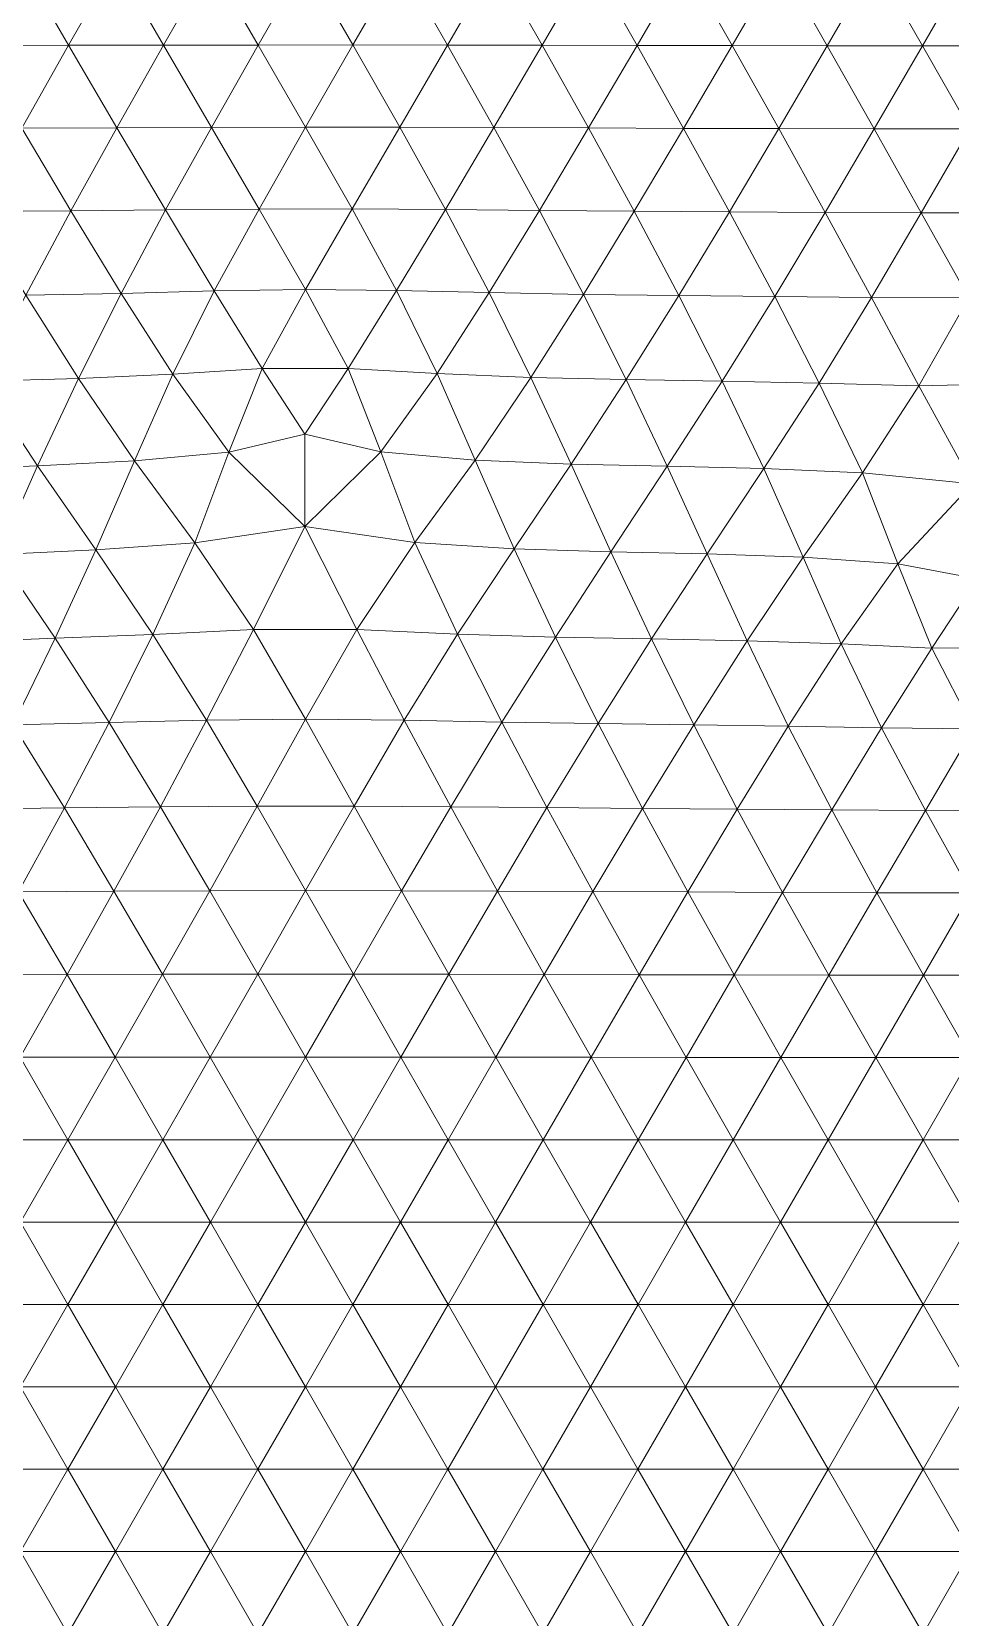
# Model space of a CAD drawing. Extents: x 1.2 to 53.9, y -43.5 to 3.2.
# Drawn here: x 35.733 to 37.667, y -29.338 to -26.002 of the extents above; entities that cross this region are included whole.
import ezdxf

# ---------------------------------------------------------------- set-up
doc = ezdxf.new("R2010")
doc.units = 0
doc.header["$MEASUREMENT"] = 0
doc.layers.add('layer', color=7, linetype='Continuous')

msp = doc.modelspace()

# ---------------------------------------------------------------- linework, layer by layer
at = {"layer": 'layer', "color": 47, "lineweight": 9}
for points in [[(35.8104, -26.0309), (35.7096, -25.8574), (35.61, -26.031)], [(35.9097, -25.8574), (35.7096, -25.8574), (35.8104, -26.0309)], [(36.0103, -26.0306), (35.9097, -25.8574), (35.8104, -26.0309)], [(36.1095, -25.8572), (35.9097, -25.8574), (36.0103, -26.0306)], [(36.2097, -26.0303), (36.1095, -25.8572), (36.0103, -26.0306)], [(36.3092, -25.8571), (36.1095, -25.8572), (36.2097, -26.0303)], [(36.4088, -26.0302), (36.3092, -25.8571), (36.2097, -26.0303)], [(36.5088, -25.8571), (36.3092, -25.8571), (36.4088, -26.0302)], [(36.608, -26.0303), (36.5088, -25.8571), (36.4088, -26.0302)], [(36.7084, -25.8572), (36.5088, -25.8571), (36.608, -26.0303)], [(36.8074, -26.0307), (36.7084, -25.8572), (36.608, -26.0303)], [(36.9082, -25.8574), (36.7084, -25.8572), (36.8074, -26.0307)], [(37.0071, -26.0311), (36.9082, -25.8574), (36.8074, -26.0307)], [(37.1081, -25.8576), (36.9082, -25.8574), (37.0071, -26.0311)], [(37.2071, -26.0315), (37.1081, -25.8576), (37.0071, -26.0311)], [(37.3082, -25.8578), (37.1081, -25.8576), (37.2071, -26.0315)], [(37.4074, -26.0318), (37.3082, -25.8578), (37.2071, -26.0315)], [(37.5083, -25.8579), (37.3082, -25.8578), (37.4074, -26.0318)], [(37.6079, -26.032), (37.5083, -25.8579), (37.4074, -26.0318)], [(37.7086, -25.858), (37.5083, -25.8579), (37.6079, -26.032)], [(37.8085, -26.0321), (37.7086, -25.858), (37.6079, -26.032)], [(35.8104, -26.0309), (35.61, -26.031), (35.7117, -26.2051)], [(35.9119, -26.2044), (35.8104, -26.0309), (35.7117, -26.2051)], [(36.0103, -26.0306), (35.8104, -26.0309), (35.9119, -26.2044)], [(36.111, -26.2035), (36.0103, -26.0306), (35.9119, -26.2044)], [(36.2097, -26.0303), (36.0103, -26.0306), (36.111, -26.2035)], [(36.3093, -26.203), (36.2097, -26.0303), (36.111, -26.2035)], [(36.4088, -26.0302), (36.2097, -26.0303), (36.3093, -26.203)], [(36.5074, -26.2032), (36.4088, -26.0302), (36.3093, -26.203)], [(36.608, -26.0303), (36.4088, -26.0302), (36.5074, -26.2032)], [(36.7059, -26.2039), (36.608, -26.0303), (36.5074, -26.2032)], [(36.8074, -26.0307), (36.608, -26.0303), (36.7059, -26.2039)], [(36.9052, -26.2048), (36.8074, -26.0307), (36.7059, -26.2039)], [(37.0071, -26.0311), (36.8074, -26.0307), (36.9052, -26.2048)], [(37.1051, -26.2056), (37.0071, -26.0311), (36.9052, -26.2048)], [(37.2071, -26.0315), (37.0071, -26.0311), (37.1051, -26.2056)], [(37.3055, -26.2062), (37.2071, -26.0315), (37.1051, -26.2056)], [(37.4074, -26.0318), (37.2071, -26.0315), (37.3055, -26.2062)], [(37.5064, -26.2067), (37.4074, -26.0318), (37.3055, -26.2062)], [(37.6079, -26.032), (37.4074, -26.0318), (37.5064, -26.2067)], [(37.7076, -26.2069), (37.6079, -26.032), (37.5064, -26.2067)], [(37.8085, -26.0321), (37.6079, -26.032), (37.7076, -26.2069)], [(35.815, -26.3793), (35.7117, -26.2051), (35.6138, -26.3804)], [(35.9119, -26.2044), (35.7117, -26.2051), (35.815, -26.3793)], [(36.0142, -26.3773), (35.9119, -26.2044), (35.815, -26.3793)], [(36.111, -26.2035), (35.9119, -26.2044), (36.0142, -26.3773)], [(36.2113, -26.3754), (36.111, -26.2035), (36.0142, -26.3773)], [(36.3093, -26.203), (36.111, -26.2035), (36.2113, -26.3754)], [(36.4072, -26.3751), (36.3093, -26.203), (36.2113, -26.3754)], [(36.5074, -26.2032), (36.3093, -26.203), (36.4072, -26.3751)], [(36.6037, -26.3765), (36.5074, -26.2032), (36.4072, -26.3751)], [(36.7059, -26.2039), (36.5074, -26.2032), (36.6037, -26.3765)], [(36.8017, -26.3784), (36.7059, -26.2039), (36.6037, -26.3765)], [(36.9052, -26.2048), (36.7059, -26.2039), (36.8017, -26.3784)], [(37.0012, -26.38), (36.9052, -26.2048), (36.8017, -26.3784)], [(37.1051, -26.2056), (36.9052, -26.2048), (37.0012, -26.38)], [(37.2018, -26.3814), (37.1051, -26.2056), (37.0012, -26.38)], [(37.3055, -26.2062), (37.1051, -26.2056), (37.2018, -26.3814)], [(37.4033, -26.3825), (37.3055, -26.2062), (37.2018, -26.3814)], [(37.5064, -26.2067), (37.3055, -26.2062), (37.4033, -26.3825)], [(37.6055, -26.3832), (37.5064, -26.2067), (37.4033, -26.3825)], [(37.7076, -26.2069), (37.5064, -26.2067), (37.6055, -26.3832)], [(37.8078, -26.3833), (37.7076, -26.2069), (37.6055, -26.3832)], [(35.815, -26.3793), (35.6138, -26.3804), (35.7202, -26.5565)], [(35.9208, -26.5528), (35.815, -26.3793), (35.7202, -26.5565)], [(36.0142, -26.3773), (35.815, -26.3793), (35.9208, -26.5528)], [(36.117, -26.5477), (36.0142, -26.3773), (35.9208, -26.5528)], [(36.2113, -26.3754), (36.0142, -26.3773), (36.117, -26.5477)], [(36.309, -26.5449), (36.2113, -26.3754), (36.117, -26.5477)], [(36.4072, -26.3751), (36.2113, -26.3754), (36.309, -26.5449)], [(36.5007, -26.5469), (36.4072, -26.3751), (36.309, -26.5449)], [(36.6037, -26.3765), (36.4072, -26.3751), (36.5007, -26.5469)], [(36.6959, -26.5513), (36.6037, -26.3765), (36.5007, -26.5469)], [(36.8017, -26.3784), (36.6037, -26.3765), (36.6959, -26.5513)], [(36.8945, -26.5549), (36.8017, -26.3784), (36.6959, -26.5513)], [(37.0012, -26.38), (36.8017, -26.3784), (36.8945, -26.5549)], [(37.0949, -26.5574), (37.0012, -26.38), (36.8945, -26.5549)], [(37.2018, -26.3814), (37.0012, -26.38), (37.0949, -26.5574)], [(37.2969, -26.5596), (37.2018, -26.3814), (37.0949, -26.5574)], [(37.4033, -26.3825), (37.2018, -26.3814), (37.2969, -26.5596)], [(37.5008, -26.5618), (37.4033, -26.3825), (37.2969, -26.5596)], [(37.6055, -26.3832), (37.4033, -26.3825), (37.5008, -26.5618)], [(37.7055, -26.5622), (37.6055, -26.3832), (37.5008, -26.5618)], [(37.8078, -26.3833), (37.6055, -26.3832), (37.7055, -26.5622)], [(35.9208, -26.5528), (35.7202, -26.5565), (35.8314, -26.7319)], [(36.03, -26.7231), (35.9208, -26.5528), (35.8314, -26.7319)], [(36.117, -26.5477), (35.9208, -26.5528), (36.03, -26.7231)], [(36.2182, -26.7112), (36.117, -26.5477), (36.03, -26.7231)], [(36.309, -26.5449), (36.117, -26.5477), (36.2182, -26.7112)], [(36.3987, -26.7107), (36.309, -26.5449), (36.2182, -26.7112)], [(36.5007, -26.5469), (36.309, -26.5449), (36.3987, -26.7107)], [(36.5863, -26.7218), (36.5007, -26.5469), (36.3987, -26.7107)], [(36.6959, -26.5513), (36.5007, -26.5469), (36.5863, -26.7218)], [(36.7836, -26.7297), (36.6959, -26.5513), (36.5863, -26.7218)], [(36.8945, -26.5549), (36.6959, -26.5513), (36.7836, -26.7297)], [(36.984, -26.7344), (36.8945, -26.5549), (36.7836, -26.7297)], [(37.0949, -26.5574), (36.8945, -26.5549), (36.984, -26.7344)], [(35.8314, -26.7319), (35.7202, -26.5565), (35.6275, -26.7374)], [(37.186, -26.7378), (37.0949, -26.5574), (36.984, -26.7344)], [(37.2969, -26.5596), (37.0949, -26.5574), (37.186, -26.7378)], [(37.3906, -26.742), (37.2969, -26.5596), (37.186, -26.7378)], [(37.5008, -26.5618), (37.2969, -26.5596), (37.3906, -26.742)], [(37.6004, -26.7475), (37.5008, -26.5618), (37.3906, -26.742)], [(37.7055, -26.5622), (37.5008, -26.5618), (37.6004, -26.7475)], [(37.8083, -26.7426), (37.7055, -26.5622), (37.6004, -26.7475)], [(36.2182, -26.7112), (36.03, -26.7231), (36.1475, -26.8867)], [(36.3078, -26.8493), (36.2182, -26.7112), (36.1475, -26.8867)], [(36.3987, -26.7107), (36.2182, -26.7112), (36.3078, -26.8493)], [(36.4681, -26.8861), (36.3987, -26.7107), (36.3078, -26.8493)], [(36.5863, -26.7218), (36.3987, -26.7107), (36.4681, -26.8861)], [(36.6665, -26.9038), (36.5863, -26.7218), (36.4681, -26.8861)], [(36.7836, -26.7297), (36.5863, -26.7218), (36.6665, -26.9038)], [(35.7453, -26.9156), (35.6275, -26.7374), (35.5368, -26.9241)], [(35.8314, -26.7319), (35.6275, -26.7374), (35.7453, -26.9156)], [(35.9489, -26.9054), (35.8314, -26.7319), (35.7453, -26.9156)], [(36.03, -26.7231), (35.8314, -26.7319), (35.9489, -26.9054)], [(36.1475, -26.8867), (36.03, -26.7231), (35.9489, -26.9054)], [(36.8685, -26.9121), (36.7836, -26.7297), (36.6665, -26.9038)], [(36.984, -26.7344), (36.7836, -26.7297), (36.8685, -26.9121)], [(37.0707, -26.9167), (36.984, -26.7344), (36.8685, -26.9121)], [(37.186, -26.7378), (36.984, -26.7344), (37.0707, -26.9167)], [(37.2739, -26.9215), (37.186, -26.7378), (37.0707, -26.9167)], [(37.3906, -26.742), (37.186, -26.7378), (37.2739, -26.9215)], [(37.482, -26.9306), (37.3906, -26.742), (37.2739, -26.9215)], [(37.6004, -26.7475), (37.3906, -26.742), (37.482, -26.9306)], [(37.7131, -26.9537), (37.6004, -26.7475), (37.482, -26.9306)], [(37.8083, -26.7426), (37.6004, -26.7475), (37.7131, -26.9537)], [(36.3078, -26.8493), (36.1475, -26.8867), (36.3078, -27.0437)], [(36.4681, -26.8861), (36.3078, -26.8493), (36.3078, -27.0437)], [(36.1475, -26.8867), (35.9489, -26.9054), (36.0765, -27.0776)], [(36.0765, -27.0776), (36.3078, -27.0437), (36.1475, -26.8867)], [(36.3078, -27.0437), (36.5393, -27.077), (36.4681, -26.8861)], [(36.6665, -26.9038), (36.4681, -26.8861), (36.5393, -27.077)], [(35.7453, -26.9156), (35.5368, -26.9241), (35.6624, -27.1022)], [(35.6624, -27.1022), (35.8675, -27.0923), (35.7453, -26.9156)], [(35.9489, -26.9054), (35.7453, -26.9156), (35.8675, -27.0923)], [(35.8675, -27.0923), (36.0765, -27.0776), (35.9489, -26.9054)], [(36.5393, -27.077), (36.7483, -27.0902), (36.6665, -26.9038)], [(36.8685, -26.9121), (36.6665, -26.9038), (36.7483, -27.0902)], [(36.7483, -27.0902), (36.9522, -27.0965), (36.8685, -26.9121)], [(37.0707, -26.9167), (36.8685, -26.9121), (36.9522, -27.0965)], [(36.9522, -27.0965), (37.1546, -27.1011), (37.0707, -26.9167)], [(37.2739, -26.9215), (37.0707, -26.9167), (37.1546, -27.1011)], [(37.1546, -27.1011), (37.3566, -27.1078), (37.2739, -26.9215)], [(37.482, -26.9306), (37.2739, -26.9215), (37.3566, -27.1078)], [(37.3566, -27.1078), (37.5563, -27.1217), (37.482, -26.9306)], [(37.7131, -26.9537), (37.482, -26.9306), (37.5563, -27.1217)], [(37.5563, -27.1217), (37.724, -27.1532), (37.7131, -26.9537)], [(36.0765, -27.0776), (36.2, -27.26), (36.3078, -27.0437)], [(36.2, -27.26), (36.4169, -27.26), (36.3078, -27.0437)], [(36.3078, -27.0437), (36.4169, -27.26), (36.5393, -27.077)], [(35.8675, -27.0923), (35.9878, -27.2703), (36.0765, -27.0776)], [(35.9878, -27.2703), (36.2, -27.26), (36.0765, -27.0776)], [(36.4169, -27.26), (36.6294, -27.2696), (36.5393, -27.077)], [(36.5393, -27.077), (36.6294, -27.2696), (36.7483, -27.0902)], [(35.5804, -27.2868), (35.7822, -27.2786), (35.6624, -27.1022)], [(35.6624, -27.1022), (35.7822, -27.2786), (35.8675, -27.0923)], [(35.7822, -27.2786), (35.9878, -27.2703), (35.8675, -27.0923)], [(36.6294, -27.2696), (36.8352, -27.2759), (36.7483, -27.0902)], [(36.7483, -27.0902), (36.8352, -27.2759), (36.9522, -27.0965)], [(36.8352, -27.2759), (37.0378, -27.28), (36.9522, -27.0965)], [(36.9522, -27.0965), (37.0378, -27.28), (37.1546, -27.1011)], [(37.0378, -27.28), (37.2386, -27.2842), (37.1546, -27.1011)], [(37.1546, -27.1011), (37.2386, -27.2842), (37.3566, -27.1078)], [(37.2386, -27.2842), (37.4368, -27.2906), (37.3566, -27.1078)], [(37.3566, -27.1078), (37.4368, -27.2906), (37.5563, -27.1217)], [(37.4368, -27.2906), (37.6276, -27.2995), (37.5563, -27.1217)], [(37.5563, -27.1217), (37.6276, -27.2995), (37.724, -27.1532)], [(37.6276, -27.2995), (37.8147, -27.2974), (37.724, -27.1532)], [(35.5804, -27.2868), (35.6937, -27.4605), (35.7822, -27.2786)], [(35.6937, -27.4605), (35.8959, -27.4556), (35.7822, -27.2786)], [(35.7822, -27.2786), (35.8959, -27.4556), (35.9878, -27.2703)], [(35.8959, -27.4556), (36.1011, -27.451), (35.9878, -27.2703)], [(35.9878, -27.2703), (36.1011, -27.451), (36.2, -27.26)], [(36.1011, -27.451), (36.3091, -27.4488), (36.2, -27.26)], [(36.2, -27.26), (36.3091, -27.4488), (36.4169, -27.26)], [(36.3091, -27.4488), (36.5172, -27.451), (36.4169, -27.26)], [(36.4169, -27.26), (36.5172, -27.451), (36.6294, -27.2696)], [(36.5172, -27.451), (36.7227, -27.4549), (36.6294, -27.2696)], [(36.6294, -27.2696), (36.7227, -27.4549), (36.8352, -27.2759)], [(36.7227, -27.4549), (36.9254, -27.458), (36.8352, -27.2759)], [(36.8352, -27.2759), (36.9254, -27.458), (37.0378, -27.28)], [(36.9254, -27.458), (37.1263, -27.4606), (37.0378, -27.28)], [(37.0378, -27.28), (37.1263, -27.4606), (37.2386, -27.2842)], [(37.1263, -27.4606), (37.3254, -27.4637), (37.2386, -27.2842)], [(37.2386, -27.2842), (37.3254, -27.4637), (37.4368, -27.2906)], [(37.3254, -27.4637), (37.5219, -27.4673), (37.4368, -27.2906)], [(37.4368, -27.2906), (37.5219, -27.4673), (37.6276, -27.2995)], [(37.5219, -27.4673), (37.7157, -27.4691), (37.6276, -27.2995)], [(37.6276, -27.2995), (37.7157, -27.4691), (37.8147, -27.2974)], [(35.6937, -27.4605), (35.8016, -27.6355), (35.8959, -27.4556)], [(35.8016, -27.6355), (36.0037, -27.633), (35.8959, -27.4556)], [(35.8959, -27.4556), (36.0037, -27.633), (36.1011, -27.451)], [(36.0037, -27.633), (36.2073, -27.6315), (36.1011, -27.451)], [(36.1011, -27.451), (36.2073, -27.6315), (36.3091, -27.4488)], [(36.2073, -27.6315), (36.4116, -27.6315), (36.3091, -27.4488)], [(36.3091, -27.4488), (36.4116, -27.6315), (36.5172, -27.451)], [(36.4116, -27.6315), (36.6152, -27.633), (36.5172, -27.451)], [(36.5172, -27.451), (36.6152, -27.633), (36.7227, -27.4549)], [(36.6152, -27.633), (36.8175, -27.6348), (36.7227, -27.4549)], [(36.7227, -27.4549), (36.8175, -27.6348), (36.9254, -27.458)], [(35.6013, -27.6383), (35.8016, -27.6355), (35.6937, -27.4605)], [(36.8175, -27.6348), (37.0184, -27.6365), (36.9254, -27.458)], [(36.9254, -27.458), (37.0184, -27.6365), (37.1263, -27.4606)], [(37.0184, -27.6365), (37.2182, -27.638), (37.1263, -27.4606)], [(37.1263, -27.4606), (37.2182, -27.638), (37.3254, -27.4637)], [(37.2182, -27.638), (37.4168, -27.6397), (37.3254, -27.4637)], [(37.3254, -27.4637), (37.4168, -27.6397), (37.5219, -27.4673)], [(37.4168, -27.6397), (37.6141, -27.641), (37.5219, -27.4673)], [(37.5219, -27.4673), (37.6141, -27.641), (37.7157, -27.4691)], [(37.6141, -27.641), (37.8105, -27.6415), (37.7157, -27.4691)], [(35.6013, -27.6383), (35.7053, -27.812), (35.8016, -27.6355)], [(35.7053, -27.812), (35.9059, -27.8107), (35.8016, -27.6355)], [(35.8016, -27.6355), (35.9059, -27.8107), (36.0037, -27.633)], [(35.9059, -27.8107), (36.1075, -27.8097), (36.0037, -27.633)], [(36.0037, -27.633), (36.1075, -27.8097), (36.2073, -27.6315)], [(36.1075, -27.8097), (36.3095, -27.8094), (36.2073, -27.6315)], [(36.2073, -27.6315), (36.3095, -27.8094), (36.4116, -27.6315)], [(36.3095, -27.8094), (36.5115, -27.8098), (36.4116, -27.6315)], [(36.4116, -27.6315), (36.5115, -27.8098), (36.6152, -27.633)], [(36.5115, -27.8098), (36.713, -27.8107), (36.6152, -27.633)], [(36.6152, -27.633), (36.713, -27.8107), (36.8175, -27.6348)], [(36.713, -27.8107), (36.9138, -27.8116), (36.8175, -27.6348)], [(36.8175, -27.6348), (36.9138, -27.8116), (37.0184, -27.6365)], [(36.9138, -27.8116), (37.1139, -27.8124), (37.0184, -27.6365)], [(37.0184, -27.6365), (37.1139, -27.8124), (37.2182, -27.638)], [(37.1139, -27.8124), (37.3134, -27.8132), (37.2182, -27.638)], [(37.2182, -27.638), (37.3134, -27.8132), (37.4168, -27.6397)], [(37.3134, -27.8132), (37.5122, -27.814), (37.4168, -27.6397)], [(37.4168, -27.6397), (37.5122, -27.814), (37.6141, -27.641)], [(37.5122, -27.814), (37.7105, -27.8144), (37.6141, -27.641)], [(37.6141, -27.641), (37.7105, -27.8144), (37.8105, -27.6415)], [(35.6073, -27.9867), (35.8074, -27.986), (35.7053, -27.812)], [(35.7053, -27.812), (35.8074, -27.986), (35.9059, -27.8107)], [(35.8074, -27.986), (36.008, -27.9855), (35.9059, -27.8107)], [(35.9059, -27.8107), (36.008, -27.9855), (36.1075, -27.8097)], [(36.008, -27.9855), (36.2089, -27.9852), (36.1075, -27.8097)], [(36.1075, -27.8097), (36.2089, -27.9852), (36.3095, -27.8094)], [(36.2089, -27.9852), (36.4099, -27.9853), (36.3095, -27.8094)], [(36.3095, -27.8094), (36.4099, -27.9853), (36.5115, -27.8098)], [(36.4099, -27.9853), (36.6108, -27.9856), (36.5115, -27.8098)], [(36.5115, -27.8098), (36.6108, -27.9856), (36.713, -27.8107)], [(36.6108, -27.9856), (36.8113, -27.986), (36.713, -27.8107)], [(36.713, -27.8107), (36.8113, -27.986), (36.9138, -27.8116)], [(36.8113, -27.986), (37.0115, -27.9865), (36.9138, -27.8116)], [(36.9138, -27.8116), (37.0115, -27.9865), (37.1139, -27.8124)], [(37.0115, -27.9865), (37.2114, -27.9869), (37.1139, -27.8124)], [(37.1139, -27.8124), (37.2114, -27.9869), (37.3134, -27.8132)], [(37.2114, -27.9869), (37.4109, -27.9873), (37.3134, -27.8132)], [(37.3134, -27.8132), (37.4109, -27.9873), (37.5122, -27.814)], [(37.4109, -27.9873), (37.6101, -27.9875), (37.5122, -27.814)], [(37.5122, -27.814), (37.6101, -27.9875), (37.7105, -27.8144)], [(37.6101, -27.9875), (37.8092, -27.9876), (37.7105, -27.8144)], [(35.6073, -27.9867), (35.7083, -28.1602), (35.8074, -27.986)], [(35.7083, -28.1602), (35.9085, -28.1599), (35.8074, -27.986)], [(35.8074, -27.986), (35.9085, -28.1599), (36.008, -27.9855)], [(35.9085, -28.1599), (36.1088, -28.1598), (36.008, -27.9855)], [(36.008, -27.9855), (36.1088, -28.1598), (36.2089, -27.9852)], [(36.1088, -28.1598), (36.3093, -28.1597), (36.2089, -27.9852)], [(36.2089, -27.9852), (36.3093, -28.1597), (36.4099, -27.9853)], [(36.3093, -28.1597), (36.5098, -28.1598), (36.4099, -27.9853)], [(36.4099, -27.9853), (36.5098, -28.1598), (36.6108, -27.9856)], [(36.5098, -28.1598), (36.7101, -28.16), (36.6108, -27.9856)], [(36.6108, -27.9856), (36.7101, -28.16), (36.8113, -27.986)], [(36.7101, -28.16), (36.9102, -28.1602), (36.8113, -27.986)], [(36.8113, -27.986), (36.9102, -28.1602), (37.0115, -27.9865)], [(36.9102, -28.1602), (37.1102, -28.1604), (37.0115, -27.9865)], [(37.0115, -27.9865), (37.1102, -28.1604), (37.2114, -27.9869)], [(37.1102, -28.1604), (37.3101, -28.1606), (37.2114, -27.9869)], [(37.2114, -27.9869), (37.3101, -28.1606), (37.4109, -27.9873)], [(37.3101, -28.1606), (37.5097, -28.1608), (37.4109, -27.9873)], [(37.4109, -27.9873), (37.5097, -28.1608), (37.6101, -27.9875)], [(37.5097, -28.1608), (37.7093, -28.1609), (37.6101, -27.9875)], [(37.6101, -27.9875), (37.7093, -28.1609), (37.8092, -27.9876)], [(35.6087, -28.3338), (35.8088, -28.3337), (35.7083, -28.1602)], [(35.7083, -28.1602), (35.8088, -28.3337), (35.9085, -28.1599)], [(35.8088, -28.3337), (36.0089, -28.3336), (35.9085, -28.1599)], [(35.9085, -28.1599), (36.0089, -28.3336), (36.1088, -28.1598)], [(36.0089, -28.3336), (36.2091, -28.3336), (36.1088, -28.1598)], [(36.1088, -28.1598), (36.2091, -28.3336), (36.3093, -28.1597)], [(36.2091, -28.3336), (36.4093, -28.3336), (36.3093, -28.1597)], [(36.3093, -28.1597), (36.4093, -28.3336), (36.5098, -28.1598)], [(36.4093, -28.3336), (36.6095, -28.3337), (36.5098, -28.1598)], [(36.5098, -28.1598), (36.6095, -28.3337), (36.7101, -28.16)], [(36.6095, -28.3337), (36.8096, -28.3338), (36.7101, -28.16)], [(36.7101, -28.16), (36.8096, -28.3338), (36.9102, -28.1602)], [(36.8096, -28.3338), (37.0096, -28.3339), (36.9102, -28.1602)], [(36.9102, -28.1602), (37.0096, -28.3339), (37.1102, -28.1604)], [(37.0096, -28.3339), (37.2096, -28.334), (37.1102, -28.1604)], [(37.1102, -28.1604), (37.2096, -28.334), (37.3101, -28.1606)], [(37.2096, -28.334), (37.4094, -28.334), (37.3101, -28.1606)], [(37.3101, -28.1606), (37.4094, -28.334), (37.5097, -28.1608)], [(37.4094, -28.334), (37.6092, -28.3341), (37.5097, -28.1608)], [(37.5097, -28.1608), (37.6092, -28.3341), (37.7093, -28.1609)], [(37.6092, -28.3341), (37.809, -28.3341), (37.7093, -28.1609)], [(35.6087, -28.3338), (35.7089, -28.5072), (35.8088, -28.3337)], [(35.7089, -28.5072), (35.909, -28.5071), (35.8088, -28.3337)], [(35.8088, -28.3337), (35.909, -28.5071), (36.0089, -28.3336)], [(35.909, -28.5071), (36.1091, -28.5071), (36.0089, -28.3336)], [(36.0089, -28.3336), (36.1091, -28.5071), (36.2091, -28.3336)], [(36.1091, -28.5071), (36.3092, -28.5071), (36.2091, -28.3336)], [(36.2091, -28.3336), (36.3092, -28.5071), (36.4093, -28.3336)], [(36.3092, -28.5071), (36.5092, -28.5071), (36.4093, -28.3336)], [(36.4093, -28.3336), (36.5092, -28.5071), (36.6095, -28.3337)], [(36.5092, -28.5071), (36.7093, -28.5072), (36.6095, -28.3337)], [(36.6095, -28.3337), (36.7093, -28.5072), (36.8096, -28.3338)], [(36.7093, -28.5072), (36.9093, -28.5072), (36.8096, -28.3338)], [(36.8096, -28.3338), (36.9093, -28.5072), (37.0096, -28.3339)], [(36.9093, -28.5072), (37.1093, -28.5073), (37.0096, -28.3339)], [(37.0096, -28.3339), (37.1093, -28.5073), (37.2096, -28.334)], [(37.1093, -28.5073), (37.3093, -28.5073), (37.2096, -28.334)], [(37.2096, -28.334), (37.3093, -28.5073), (37.4094, -28.334)], [(37.3093, -28.5073), (37.5092, -28.5073), (37.4094, -28.334)], [(37.4094, -28.334), (37.5092, -28.5073), (37.6092, -28.3341)], [(37.5092, -28.5073), (37.7091, -28.5073), (37.6092, -28.3341)], [(37.6092, -28.3341), (37.7091, -28.5073), (37.809, -28.3341)], [(35.609, -28.6805), (35.809, -28.6805), (35.7089, -28.5072)], [(35.7089, -28.5072), (35.809, -28.6805), (35.909, -28.5071)], [(35.809, -28.6805), (36.009, -28.6805), (35.909, -28.5071)], [(35.909, -28.5071), (36.009, -28.6805), (36.1091, -28.5071)], [(36.009, -28.6805), (36.2091, -28.6805), (36.1091, -28.5071)], [(36.1091, -28.5071), (36.2091, -28.6805), (36.3092, -28.5071)], [(36.2091, -28.6805), (36.4091, -28.6805), (36.3092, -28.5071)], [(36.3092, -28.5071), (36.4091, -28.6805), (36.5092, -28.5071)], [(36.4091, -28.6805), (36.6092, -28.6805), (36.5092, -28.5071)], [(36.5092, -28.5071), (36.6092, -28.6805), (36.7093, -28.5072)], [(36.6092, -28.6805), (36.8092, -28.6805), (36.7093, -28.5072)], [(36.7093, -28.5072), (36.8092, -28.6805), (36.9093, -28.5072)], [(36.8092, -28.6805), (37.0092, -28.6805), (36.9093, -28.5072)], [(36.9093, -28.5072), (37.0092, -28.6805), (37.1093, -28.5073)], [(37.0092, -28.6805), (37.2092, -28.6805), (37.1093, -28.5073)], [(37.1093, -28.5073), (37.2092, -28.6805), (37.3093, -28.5073)], [(37.2092, -28.6805), (37.4091, -28.6806), (37.3093, -28.5073)], [(37.3093, -28.5073), (37.4091, -28.6806), (37.5092, -28.5073)], [(37.4091, -28.6806), (37.6091, -28.6806), (37.5092, -28.5073)], [(37.5092, -28.5073), (37.6091, -28.6806), (37.7091, -28.5073)], [(37.6091, -28.6806), (37.809, -28.6806), (37.7091, -28.5073)], [(35.609, -28.6805), (35.709, -28.8537), (35.809, -28.6805)], [(35.709, -28.8537), (35.9091, -28.8537), (35.809, -28.6805)], [(35.809, -28.6805), (35.9091, -28.8537), (36.009, -28.6805)], [(35.9091, -28.8537), (36.1091, -28.8537), (36.009, -28.6805)], [(36.009, -28.6805), (36.1091, -28.8537), (36.2091, -28.6805)], [(36.1091, -28.8537), (36.3091, -28.8537), (36.2091, -28.6805)], [(36.2091, -28.6805), (36.3091, -28.8537), (36.4091, -28.6805)], [(36.3091, -28.8537), (36.5091, -28.8537), (36.4091, -28.6805)], [(36.4091, -28.6805), (36.5091, -28.8537), (36.6092, -28.6805)], [(36.5091, -28.8537), (36.7091, -28.8537), (36.6092, -28.6805)], [(36.6092, -28.6805), (36.7091, -28.8537), (36.8092, -28.6805)], [(36.7091, -28.8537), (36.9091, -28.8538), (36.8092, -28.6805)], [(36.8092, -28.6805), (36.9091, -28.8538), (37.0092, -28.6805)], [(36.9091, -28.8538), (37.1091, -28.8538), (37.0092, -28.6805)], [(37.0092, -28.6805), (37.1091, -28.8538), (37.2092, -28.6805)], [(37.1091, -28.8538), (37.3091, -28.8538), (37.2092, -28.6805)], [(37.2092, -28.6805), (37.3091, -28.8538), (37.4091, -28.6806)], [(37.3091, -28.8538), (37.5091, -28.8538), (37.4091, -28.6806)], [(37.4091, -28.6806), (37.5091, -28.8538), (37.6091, -28.6806)], [(37.5091, -28.8538), (37.7091, -28.8538), (37.6091, -28.6806)], [(37.6091, -28.6806), (37.7091, -28.8538), (37.809, -28.6806)], [(35.6091, -29.027), (35.8091, -29.027), (35.709, -28.8537)], [(35.709, -28.8537), (35.8091, -29.027), (35.9091, -28.8537)], [(35.8091, -29.027), (36.0091, -29.027), (35.9091, -28.8537)], [(35.9091, -28.8537), (36.0091, -29.027), (36.1091, -28.8537)], [(36.0091, -29.027), (36.2091, -29.027), (36.1091, -28.8537)], [(36.1091, -28.8537), (36.2091, -29.027), (36.3091, -28.8537)], [(36.2091, -29.027), (36.4091, -29.027), (36.3091, -28.8537)], [(36.3091, -28.8537), (36.4091, -29.027), (36.5091, -28.8537)], [(36.4091, -29.027), (36.6091, -29.027), (36.5091, -28.8537)], [(36.5091, -28.8537), (36.6091, -29.027), (36.7091, -28.8537)], [(36.6091, -29.027), (36.8091, -29.027), (36.7091, -28.8537)], [(36.7091, -28.8537), (36.8091, -29.027), (36.9091, -28.8538)], [(36.8091, -29.027), (37.0091, -29.027), (36.9091, -28.8538)], [(36.9091, -28.8538), (37.0091, -29.027), (37.1091, -28.8538)], [(37.0091, -29.027), (37.2091, -29.027), (37.1091, -28.8538)], [(37.1091, -28.8538), (37.2091, -29.027), (37.3091, -28.8538)], [(37.2091, -29.027), (37.4091, -29.027), (37.3091, -28.8538)], [(37.3091, -28.8538), (37.4091, -29.027), (37.5091, -28.8538)], [(37.4091, -29.027), (37.6091, -29.027), (37.5091, -28.8538)], [(37.5091, -28.8538), (37.6091, -29.027), (37.7091, -28.8538)], [(37.6091, -29.027), (37.8091, -29.027), (37.7091, -28.8538)], [(35.6091, -29.027), (35.7091, -29.2002), (35.8091, -29.027)], [(35.7091, -29.2002), (35.9091, -29.2002), (35.8091, -29.027)], [(35.8091, -29.027), (35.9091, -29.2002), (36.0091, -29.027)], [(35.9091, -29.2002), (36.1091, -29.2002), (36.0091, -29.027)], [(36.0091, -29.027), (36.1091, -29.2002), (36.2091, -29.027)], [(36.1091, -29.2002), (36.3091, -29.2002), (36.2091, -29.027)], [(36.2091, -29.027), (36.3091, -29.2002), (36.4091, -29.027)], [(36.3091, -29.2002), (36.5091, -29.2002), (36.4091, -29.027)], [(36.4091, -29.027), (36.5091, -29.2002), (36.6091, -29.027)], [(36.5091, -29.2002), (36.7091, -29.2002), (36.6091, -29.027)], [(36.6091, -29.027), (36.7091, -29.2002), (36.8091, -29.027)], [(36.7091, -29.2002), (36.9091, -29.2002), (36.8091, -29.027)], [(36.8091, -29.027), (36.9091, -29.2002), (37.0091, -29.027)], [(36.9091, -29.2002), (37.1091, -29.2002), (37.0091, -29.027)], [(37.0091, -29.027), (37.1091, -29.2002), (37.2091, -29.027)], [(37.1091, -29.2002), (37.3091, -29.2002), (37.2091, -29.027)], [(37.2091, -29.027), (37.3091, -29.2002), (37.4091, -29.027)], [(37.3091, -29.2002), (37.5091, -29.2002), (37.4091, -29.027)], [(37.4091, -29.027), (37.5091, -29.2002), (37.6091, -29.027)], [(37.5091, -29.2002), (37.7091, -29.2002), (37.6091, -29.027)], [(37.6091, -29.027), (37.7091, -29.2002), (37.8091, -29.027)], [(35.6091, -29.3734), (35.8091, -29.3734), (35.7091, -29.2002)], [(35.7091, -29.2002), (35.8091, -29.3734), (35.9091, -29.2002)], [(35.8091, -29.3734), (36.0091, -29.3734), (35.9091, -29.2002)], [(35.9091, -29.2002), (36.0091, -29.3734), (36.1091, -29.2002)], [(36.0091, -29.3734), (36.2091, -29.3734), (36.1091, -29.2002)], [(36.1091, -29.2002), (36.2091, -29.3734), (36.3091, -29.2002)], [(36.2091, -29.3734), (36.4091, -29.3734), (36.3091, -29.2002)], [(36.3091, -29.2002), (36.4091, -29.3734), (36.5091, -29.2002)], [(36.4091, -29.3734), (36.6091, -29.3734), (36.5091, -29.2002)], [(36.5091, -29.2002), (36.6091, -29.3734), (36.7091, -29.2002)], [(36.6091, -29.3734), (36.8091, -29.3734), (36.7091, -29.2002)], [(36.7091, -29.2002), (36.8091, -29.3734), (36.9091, -29.2002)], [(36.8091, -29.3734), (37.0091, -29.3734), (36.9091, -29.2002)], [(36.9091, -29.2002), (37.0091, -29.3734), (37.1091, -29.2002)], [(37.0091, -29.3734), (37.2091, -29.3734), (37.1091, -29.2002)], [(37.1091, -29.2002), (37.2091, -29.3734), (37.3091, -29.2002)], [(37.2091, -29.3734), (37.4091, -29.3734), (37.3091, -29.2002)], [(37.3091, -29.2002), (37.4091, -29.3734), (37.5091, -29.2002)], [(37.4091, -29.3734), (37.6091, -29.3734), (37.5091, -29.2002)], [(37.5091, -29.2002), (37.6091, -29.3734), (37.7091, -29.2002)], [(37.6091, -29.3734), (37.8091, -29.3734), (37.7091, -29.2002)]]:
    msp.add_3dface(points, dxfattribs=at)

doc.saveas('drawing.dxf')
